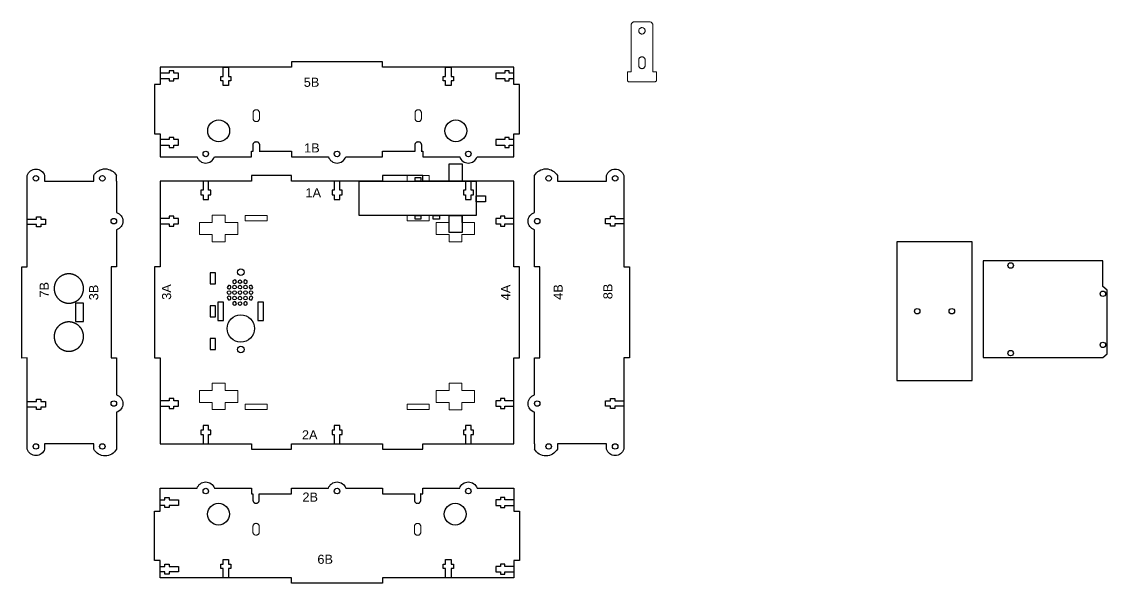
# Model space of a CAD drawing. Header units: millimetres. Extents: x -1479 to 8457, y 1606 to 10461.
# Drawn here: x 2709 to 3304, y 2769 to 3076 of the extents above; entities that cross this region are included whole.
import ezdxf

# ---------------------------------------------------------------- set-up
doc = ezdxf.new("R2010")
doc.units = ezdxf.units.MM
doc.layers.add('Layer 1', color=7, linetype='Continuous')
doc.layers.add('Make2D$visible$lines', color=7, linetype='Continuous', true_color=0x000000)
doc.styles.get("Standard").update_dxf_attribs({"font": 'Arial.ttf'})

msp = doc.modelspace()

# ---------------------------------------------------------------- linework, layer by layer
at = {"color": 242, "true_color": 0xcd2027}
for p, q in [((2761.158, 2989.136), (2761.158, 2992.136)), ((2990.298, 2989.136), (2990.298, 2992.136)), ((2761.158, 2845.136), (2761.158, 2842.136)), ((2990.298, 2845.136), (2990.298, 2842.136))]:
    msp.add_line(p, q, dxfattribs=at)
at = {"color": 240, "true_color": 0xed1f24}
for points in [[(2814.819, 3002.488), (2835.049, 3002.488), (2835.049, 3005.488), (2836.078, 3005.488), (2836.055, 3005.557), (2836.02, 3005.769), (2835.985, 3005.981), (2835.985, 3008.979), (2836.02, 3009.191), (2836.055, 3009.403), (2836.126, 3009.614), (2836.196, 3009.791), (2836.302, 3009.967), (2836.443, 3010.144), (2836.584, 3010.285), (2836.761, 3010.426), (2836.937, 3010.532), (2837.149, 3010.602), (2837.325, 3010.673), (2837.537, 3010.708), (2837.748, 3010.743), (2837.96, 3010.708), (2838.172, 3010.673), (2838.383, 3010.602), (2838.56, 3010.532), (2838.736, 3010.426), (2838.913, 3010.285), (2839.054, 3010.144), (2839.195, 3009.967), (2839.301, 3009.791), (2839.371, 3009.614), (2839.442, 3009.403), (2839.477, 3009.191), (2839.512, 3008.979), (2839.512, 3005.981), (2839.477, 3005.769), (2839.442, 3005.557), (2839.419, 3005.488), (2857.049, 3005.488), (2857.049, 3002.488), (2877.279, 3002.488, 0.7337994), (2886.819, 3002.488), (2907.049, 3002.488), (2907.049, 3005.488), (2924.878, 3005.488), (2924.855, 3005.557), (2924.82, 3005.769), (2924.785, 3005.981), (2924.785, 3008.979), (2924.82, 3009.191), (2924.855, 3009.403), (2924.926, 3009.614), (2924.996, 3009.791), (2925.102, 3009.967), (2925.243, 3010.144), (2925.384, 3010.285), (2925.561, 3010.426), (2925.737, 3010.532), (2925.949, 3010.602), (2926.125, 3010.673), (2926.337, 3010.708), (2926.548, 3010.743), (2926.76, 3010.708), (2926.972, 3010.673), (2927.183, 3010.602), (2927.36, 3010.532), (2927.536, 3010.426), (2927.713, 3010.285), (2927.854, 3010.144), (2927.995, 3009.967), (2928.101, 3009.791), (2928.171, 3009.614), (2928.242, 3009.403), (2928.277, 3009.191), (2928.312, 3008.979), (2928.312, 3005.981), (2928.277, 3005.769), (2928.242, 3005.557), (2928.219, 3005.488), (2929.049, 3005.488), (2929.049, 3002.488), (2949.279, 3002.488, 0.7337994), (2958.819, 3002.488), (2979.049, 3002.488), (2979.049, 3015.081), (2982.049, 3015.081), (2982.049, 3042.002), (2979.049, 3042.002), (2979.049, 3051.542), (2907.049, 3051.542), (2907.049, 3054.542), (2857.049, 3054.542), (2857.049, 3051.542), (2785.049, 3051.542), (2785.049, 3042.002), (2782.049, 3042.002), (2782.049, 3015.081), (2785.049, 3015.081), (2785.049, 3002.488), (2805.279, 3002.488, 0.7337994)], [(2886.819, 2820.677), (2907.049, 2820.677), (2907.049, 2817.677), (2924.534, 2817.677), (2924.511, 2817.608), (2924.475, 2817.396), (2924.44, 2817.185), (2924.44, 2814.186), (2924.475, 2813.974), (2924.511, 2813.763), (2924.581, 2813.551), (2924.652, 2813.375), (2924.758, 2813.198), (2924.899, 2813.022), (2925.04, 2812.881), (2925.216, 2812.74), (2925.393, 2812.634), (2925.569, 2812.563), (2925.781, 2812.493), (2925.992, 2812.457), (2926.204, 2812.422), (2926.416, 2812.457), (2926.627, 2812.493), (2926.804, 2812.563), (2927.015, 2812.634), (2927.192, 2812.74), (2927.368, 2812.881), (2927.509, 2813.022), (2927.65, 2813.198), (2927.756, 2813.375), (2927.827, 2813.551), (2927.897, 2813.763), (2927.933, 2813.974), (2927.968, 2814.186), (2927.968, 2817.185), (2927.933, 2817.396), (2927.897, 2817.608), (2927.874, 2817.677), (2929.049, 2817.677), (2929.049, 2820.677), (2949.279, 2820.677, -0.7337994), (2958.819, 2820.677), (2979.049, 2820.677), (2979.049, 2808.084), (2982.049, 2808.084), (2982.049, 2781.163), (2979.049, 2781.163), (2979.049, 2771.624), (2907.049, 2771.624), (2907.049, 2768.624), (2857.049, 2768.624), (2857.049, 2771.624), (2785.049, 2771.624), (2785.049, 2781.163), (2782.049, 2781.163), (2782.049, 2808.084), (2785.049, 2808.084), (2785.049, 2820.677), (2805.279, 2820.677, -0.7337994), (2814.819, 2820.677), (2835.049, 2820.677), (2835.049, 2817.677), (2835.978, 2817.677), (2835.973, 2817.664), (2835.938, 2817.453), (2835.903, 2817.241), (2835.903, 2814.242), (2835.938, 2814.031), (2835.973, 2813.819), (2836.044, 2813.607), (2836.114, 2813.431), (2836.22, 2813.255), (2836.361, 2813.078), (2836.502, 2812.937), (2836.679, 2812.796), (2836.855, 2812.69), (2837.032, 2812.62), (2837.243, 2812.549), (2837.455, 2812.514), (2837.667, 2812.478), (2837.878, 2812.514), (2838.09, 2812.549), (2838.266, 2812.62), (2838.478, 2812.69), (2838.654, 2812.796), (2838.831, 2812.937), (2838.972, 2813.078), (2839.113, 2813.255), (2839.219, 2813.431), (2839.289, 2813.607), (2839.36, 2813.819), (2839.395, 2814.031), (2839.431, 2814.242), (2839.431, 2817.241), (2839.395, 2817.453), (2839.36, 2817.664), (2839.356, 2817.677), (2857.049, 2817.677), (2857.049, 2820.677), (2877.279, 2820.677, -0.7337994)]]:
    msp.add_lwpolyline(points, format="xyb", close=True, dxfattribs=at)
for points in [[(2785.049, 3048.272), (2785.049, 3045.272), (2790.078, 3045.272), (2790.078, 3044.022), (2792.478, 3044.022), (2792.478, 3045.272), (2795.049, 3045.272), (2795.049, 3048.272), (2792.478, 3048.272), (2792.478, 3049.522), (2790.078, 3049.522), (2790.078, 3048.272)], [(2819.549, 3051.542), (2822.549, 3051.542), (2822.549, 3046.513), (2823.799, 3046.513), (2823.799, 3044.113), (2822.549, 3044.113), (2822.549, 3041.542), (2819.549, 3041.542), (2819.549, 3044.113), (2818.299, 3044.113), (2818.299, 3046.513), (2819.549, 3046.513)], [(2941.549, 3051.542), (2944.549, 3051.542), (2944.549, 3046.513), (2945.799, 3046.513), (2945.799, 3044.113), (2944.549, 3044.113), (2944.549, 3041.542), (2941.549, 3041.542), (2941.549, 3044.113), (2940.299, 3044.113), (2940.299, 3046.513), (2941.549, 3046.513)], [(2969.049, 3048.272), (2969.049, 3045.272), (2974.078, 3045.272), (2974.078, 3044.022), (2976.478, 3044.022), (2976.478, 3045.272), (2979.049, 3045.272), (2979.049, 3048.272), (2976.478, 3048.272), (2976.478, 3049.522), (2974.078, 3049.522), (2974.078, 3048.272)], [(2969.049, 3011.812), (2969.049, 3008.812), (2974.078, 3008.812), (2974.078, 3007.562), (2976.478, 3007.562), (2976.478, 3008.812), (2979.049, 3008.812), (2979.049, 3011.812), (2976.478, 3011.812), (2976.478, 3013.062), (2974.078, 3013.062), (2974.078, 3011.812)], [(2857.049, 2992.083), (2835.049, 2992.083), (2835.049, 2989.083), (2785.049, 2989.083), (2785.049, 2942.136), (2782.049, 2942.136), (2782.049, 2892.136), (2785.049, 2892.136), (2785.049, 2845.136), (2835.049, 2845.136), (2835.049, 2842.136), (2857.049, 2842.136), (2857.049, 2845.136), (2907.049, 2845.136), (2907.049, 2842.136), (2929.049, 2842.136), (2929.049, 2845.136), (2979.049, 2845.136), (2979.049, 2892.136), (2982.049, 2892.136), (2982.049, 2942.136), (2979.049, 2942.136), (2979.049, 2989.083), (2929.049, 2989.083), (2929.049, 2992.083), (2907.049, 2992.083), (2907.049, 2989.083), (2857.049, 2989.083)], [(2738.734, 2922.177), (2738.734, 2912.096), (2742.958, 2912.096), (2742.958, 2922.177)]]:
    msp.add_lwpolyline(points, close=True, dxfattribs=at)
for points in [[(2785.049, 3008.812), (2790.078, 3008.812), (2790.078, 3007.562), (2792.478, 3007.562), (2792.478, 3008.812), (2795.049, 3008.812), (2795.049, 3011.812), (2792.478, 3011.812), (2792.478, 3013.062), (2790.078, 3013.062), (2790.078, 3011.812), (2785.049, 3011.812)], [(2808.549, 2989.083), (2808.549, 2984.054), (2807.299, 2984.054), (2807.299, 2981.654), (2808.549, 2981.654), (2808.549, 2979.083), (2811.549, 2979.083), (2811.549, 2981.654), (2812.799, 2981.654), (2812.799, 2984.054), (2811.549, 2984.054), (2811.549, 2989.083)], [(2880.549, 2989.083), (2880.549, 2984.054), (2879.299, 2984.054), (2879.299, 2981.654), (2880.549, 2981.654), (2880.549, 2979.083), (2883.549, 2979.083), (2883.549, 2981.654), (2884.799, 2981.654), (2884.799, 2984.054), (2883.549, 2984.054), (2883.549, 2989.083)], [(2952.549, 2989.083), (2952.549, 2984.054), (2951.299, 2984.054), (2951.299, 2981.654), (2952.549, 2981.654), (2952.549, 2979.083), (2955.549, 2979.083), (2955.549, 2981.654), (2956.799, 2981.654), (2956.799, 2984.054), (2955.549, 2984.054), (2955.549, 2989.083)], [(2785.049, 2965.636), (2790.078, 2965.636), (2790.078, 2964.386), (2792.478, 2964.386), (2792.478, 2965.636), (2795.049, 2965.636), (2795.049, 2968.636), (2792.478, 2968.636), (2792.478, 2969.886), (2790.078, 2969.886), (2790.078, 2968.636), (2785.049, 2968.636)], [(2979.049, 2968.636), (2974.02, 2968.636), (2974.02, 2969.886), (2971.62, 2969.886), (2971.62, 2968.636), (2969.049, 2968.636), (2969.049, 2965.636), (2971.62, 2965.636), (2971.62, 2964.386), (2974.02, 2964.386), (2974.02, 2965.636), (2979.049, 2965.636)], [(3039.298, 2965.636), (3034.269, 2965.636), (3034.269, 2964.386), (3031.869, 2964.386), (3031.869, 2965.636), (3029.298, 2965.636), (3029.298, 2968.636), (3031.869, 2968.636), (3031.869, 2969.886), (3034.269, 2969.886), (3034.269, 2968.636), (3039.298, 2968.636)], [(2712.158, 2968.214), (2717.187, 2968.214), (2717.187, 2969.464), (2719.587, 2969.464), (2719.587, 2968.214), (2722.158, 2968.214), (2722.158, 2965.214), (2719.587, 2965.214), (2719.587, 2963.964), (2717.187, 2963.964), (2717.187, 2965.214), (2712.158, 2965.214)], [(2812.452, 2932.731), (2815.451, 2932.731), (2815.451, 2938.731), (2812.449, 2938.731), (2812.448, 2932.731)], [(2816.739, 2912.731), (2819.839, 2912.731), (2819.839, 2922.731), (2816.739, 2922.731), (2816.739, 2912.731)], [(2838.639, 2912.731), (2841.739, 2912.731), (2841.739, 2922.731), (2838.639, 2922.731), (2838.639, 2912.731)], [(2812.455, 2914.731), (2815.454, 2914.731), (2815.454, 2920.731), (2812.452, 2920.731), (2812.451, 2914.731)], [(2812.455, 2896.732), (2815.454, 2896.732), (2815.454, 2902.731), (2812.452, 2902.731), (2812.451, 2896.732)], [(2712.158, 2868.214), (2717.187, 2868.214), (2717.187, 2869.464), (2719.587, 2869.464), (2719.587, 2868.214), (2722.158, 2868.214), (2722.158, 2865.214), (2719.587, 2865.214), (2719.587, 2863.964), (2717.187, 2863.964), (2717.187, 2865.214), (2712.158, 2865.214)], [(2785.049, 2865.636), (2790.078, 2865.636), (2790.078, 2864.386), (2792.478, 2864.386), (2792.478, 2865.636), (2795.049, 2865.636), (2795.049, 2868.636), (2792.478, 2868.636), (2792.478, 2869.886), (2790.078, 2869.886), (2790.078, 2868.636), (2785.049, 2868.636)], [(2979.049, 2868.636), (2974.02, 2868.636), (2974.02, 2869.886), (2971.62, 2869.886), (2971.62, 2868.636), (2969.049, 2868.636), (2969.049, 2865.636), (2971.62, 2865.636), (2971.62, 2864.386), (2974.02, 2864.386), (2974.02, 2865.636), (2979.049, 2865.636)], [(3039.298, 2865.636), (3034.269, 2865.636), (3034.269, 2864.386), (3031.869, 2864.386), (3031.869, 2865.636), (3029.298, 2865.636), (3029.298, 2868.636), (3031.869, 2868.636), (3031.869, 2869.886), (3034.269, 2869.886), (3034.269, 2868.636), (3039.298, 2868.636)], [(2811.549, 2845.136), (2811.549, 2850.165), (2812.799, 2850.165), (2812.799, 2852.565), (2811.549, 2852.565), (2811.549, 2855.136), (2808.549, 2855.136), (2808.549, 2852.565), (2807.299, 2852.565), (2807.299, 2850.165), (2808.549, 2850.165), (2808.549, 2845.136)], [(2883.549, 2845.136), (2883.549, 2850.165), (2884.799, 2850.165), (2884.799, 2852.565), (2883.549, 2852.565), (2883.549, 2855.136), (2880.549, 2855.136), (2880.549, 2852.565), (2879.299, 2852.565), (2879.299, 2850.165), (2880.549, 2850.165), (2880.549, 2845.136)], [(2955.549, 2845.136), (2955.549, 2850.165), (2956.799, 2850.165), (2956.799, 2852.565), (2955.549, 2852.565), (2955.549, 2855.136), (2952.549, 2855.136), (2952.549, 2852.565), (2951.299, 2852.565), (2951.299, 2850.165), (2952.549, 2850.165), (2952.549, 2845.136)], [(2785.049, 2814.354), (2787.62, 2814.354), (2787.62, 2815.604), (2790.02, 2815.604), (2790.02, 2814.354), (2795.049, 2814.354), (2795.049, 2811.354), (2790.02, 2811.354), (2790.02, 2810.104), (2787.62, 2810.104), (2787.62, 2811.354), (2785.049, 2811.354)], [(2979.049, 2814.354), (2974.02, 2814.354), (2974.02, 2815.604), (2971.62, 2815.604), (2971.62, 2814.354), (2969.049, 2814.354), (2969.049, 2811.354), (2971.62, 2811.354), (2971.62, 2810.104), (2974.02, 2810.104), (2974.02, 2811.354), (2979.049, 2811.354)], [(2819.549, 2771.624), (2819.549, 2776.652), (2818.299, 2776.652), (2818.299, 2779.052), (2819.549, 2779.052), (2819.549, 2781.624), (2822.549, 2781.624), (2822.549, 2779.052), (2823.799, 2779.052), (2823.799, 2776.652), (2822.549, 2776.652), (2822.549, 2771.624)], [(2941.549, 2771.624), (2941.549, 2776.652), (2940.299, 2776.652), (2940.299, 2779.052), (2941.549, 2779.052), (2941.549, 2781.624), (2944.549, 2781.624), (2944.549, 2779.052), (2945.799, 2779.052), (2945.799, 2776.652), (2944.549, 2776.652), (2944.549, 2771.624)], [(2785.049, 2777.893), (2787.62, 2777.893), (2787.62, 2779.143), (2790.02, 2779.143), (2790.02, 2777.893), (2795.049, 2777.893), (2795.049, 2774.893), (2790.02, 2774.893), (2790.02, 2773.643), (2787.62, 2773.643), (2787.62, 2774.893), (2785.049, 2774.893)], [(2979.049, 2777.893), (2974.02, 2777.893), (2974.02, 2779.143), (2971.62, 2779.143), (2971.62, 2777.893), (2969.049, 2777.893), (2969.049, 2774.893), (2971.62, 2774.893), (2971.62, 2773.643), (2974.02, 2773.643), (2974.02, 2774.893), (2979.049, 2774.893)]]:
    msp.add_lwpolyline(points, dxfattribs=at)
for points in [[(2761.158, 2842.136, -0.5834312), (2748.618, 2842.136), (2748.618, 2845.136), (2721.697, 2845.136), (2721.697, 2842.136, -0.7337994), (2712.158, 2842.136), (2712.158, 2892.136), (2709.158, 2892.113), (2709.158, 2942.113), (2712.158, 2942.136), (2712.158, 2992.136, -0.7337994), (2721.697, 2992.136), (2721.697, 2989.136), (2748.618, 2989.136), (2748.618, 2992.136, -0.5834312), (2761.158, 2992.136)], [(2990.298, 2992.136, -0.5834312), (3002.838, 2992.136), (3002.838, 2989.136), (3029.759, 2989.136), (3029.759, 2992.136, -0.7337994), (3039.298, 2992.136), (3039.298, 2942.136), (3042.298, 2942.136), (3042.298, 2892.136), (3039.298, 2892.136), (3039.298, 2842.136, -0.7337994), (3029.759, 2842.136), (3029.759, 2845.136), (3002.838, 2845.136), (3002.838, 2842.136, -0.5834312), (2990.298, 2842.136)], [(2761.158, 2989.136), (2761.158, 2971.906, -0.7337994), (2761.158, 2962.367), (2761.158, 2942.136), (2758.158, 2942.136), (2758.158, 2892.136), (2761.158, 2892.136), (2761.158, 2871.906, -0.7337994), (2761.158, 2862.367), (2761.158, 2845.136)], [(2990.298, 2845.136), (2990.298, 2862.367, -0.7337994), (2990.298, 2871.906), (2990.298, 2892.136), (2993.298, 2892.136), (2993.298, 2942.136), (2990.298, 2942.136), (2990.298, 2962.367, -0.7337994), (2990.298, 2971.906), (2990.298, 2989.136)]]:
    msp.add_lwpolyline(points, format="xyb", dxfattribs=at)
for points in [[(2947.049, 2989.083), (2943.449, 2989.083), (2943.449, 2998.483), (2950.649, 2998.483), (2950.649, 2989.083), (2943.449, 2989.083)], [(2958.349, 2989.083), (2958.349, 2970.283), (2894.149, 2970.283), (2894.149, 2989.083), (2958.349, 2989.083)], [(2926.449, 2989.083), (2924.949, 2989.083), (2924.949, 2991.083), (2927.949, 2991.083), (2927.949, 2989.083), (2924.949, 2989.083)], [(2963.349, 2979.683), (2963.349, 2977.696), (2958.349, 2977.696), (2958.349, 2980.987), (2963.349, 2980.987), (2963.349, 2979.683)], [(2926.449, 2968.283), (2924.949, 2968.283), (2924.949, 2970.283), (2927.949, 2970.283), (2927.949, 2968.283), (2924.949, 2968.283)], [(2934.799, 2968.283), (2934.799, 2970.283), (2938.299, 2970.283), (2938.299, 2968.283), (2934.799, 2968.283)], [(2947.049, 2960.883), (2943.449, 2960.883), (2943.449, 2970.283), (2950.649, 2970.283), (2950.649, 2960.883), (2943.449, 2960.883)]]:
    msp.add_lwpolyline(points)
at = {"color": 5}
for points in [[(3189.003, 2955.767), (3189.003, 2879.767), (3230.203, 2879.767), (3230.203, 2955.767), (3189.003, 2955.767)], [(3236.322, 2945.322), (3236.322, 2892.322), (3301.922, 2892.322), (3304.322, 2894.322), (3304.322, 2929.322), (3301.922, 2931.322), (3301.922, 2945.322), (3236.322, 2945.322)]]:
    msp.add_lwpolyline(points, dxfattribs=at)
at = {"color": 240, "linetype": 'ByBlock', "true_color": 0xed1f24}
for points in [[(2826.086, 2934.935, 0.0430951), (2824.932, 2934.358, 2.7339008)], [(2832.769, 2934.358, 0.0430951), (2831.615, 2934.935, 2.7339008)], [(2822.456, 2931.882, 0.0430951), (2821.878, 2930.728, 2.7339008)], [(2835.822, 2930.728, 0.0430951), (2835.245, 2931.882, 2.7339008)], [(2821.878, 2925.199, 0.0430951), (2822.456, 2924.045, 2.7339008)], [(2824.932, 2921.569, 0.0430951), (2826.086, 2920.992, 2.7339008)], [(2831.615, 2920.992, 0.0430951), (2832.769, 2921.569, 2.7339008)], [(2835.245, 2924.045, 0.0430951), (2835.822, 2925.199, 2.7339008)]]:
    msp.add_lwpolyline(points, format="xyb", close=True, dxfattribs=at)
at = {"color": 242, "true_color": 0xcd2027}
for centre in [(2817.149, 3016.638), (2947.149, 3016.638), (2817.066, 2806.527), (2946.804, 2806.527)]:
    msp.add_circle(centre, 6, dxfattribs=at)
at = {"color": 240, "true_color": 0xed1f24}
for centre, radius in [((2810.049, 3003.988), 1.5), ((2882.049, 3003.988), 1.5), ((2954.049, 3003.988), 1.5), ((2716.927, 2990.636), 1.5), ((2753.388, 2990.636), 1.5), ((2998.068, 2990.636), 1.5), ((3034.528, 2990.636), 1.5), ((2759.658, 2967.136), 1.5), ((2991.798, 2967.136), 1.5), ((2829.239, 2939.178), 1.8), ((3251.322, 2942.822), 1.5), ((2828.85, 2933.963), 1), ((2822.85, 2927.963), 1), ((2825.85, 2930.963), 1), ((2825.85, 2927.963), 1), ((2828.85, 2930.963), 1), ((2828.85, 2927.963), 1), ((2831.85, 2930.963), 1), ((2831.85, 2927.963), 1), ((2834.85, 2927.963), 1), ((3301.922, 2927.322), 1.5), ((2825.85, 2924.963), 1), ((2828.85, 2924.963), 1), ((2828.85, 2921.963), 1), ((2831.85, 2924.963), 1), ((3200.103, 2917.767), 1.5), ((3219.103, 2917.767), 1.5), ((2829.239, 2896.746), 1.8), ((3301.922, 2899.322), 1.5), ((3251.322, 2894.822), 1.5), ((2759.658, 2867.136), 1.5), ((2991.798, 2867.136), 1.5), ((2716.927, 2843.636), 1.5), ((2753.388, 2843.636), 1.5), ((2998.068, 2843.636), 1.5), ((3034.528, 2843.636), 1.5), ((2810.049, 2819.177), 1.5), ((2882.049, 2819.177), 1.5), ((2954.049, 2819.177), 1.5)]:
    msp.add_circle(centre, radius, dxfattribs=at)
at = {"color": 240, "linetype": 'ByBlock', "true_color": 0xed1f24}
msp.add_circle((2829.239, 2908.282), 7.5, dxfattribs=at)
at = {"layer": 'Layer 1', "color": 240, "lineweight": 0, "true_color": 0xed1f24}
for points in [[(3044.752, 3076.431), (3044.54, 3076.361), (3044.329, 3076.29), (3044.152, 3076.185), (3043.94, 3076.043), (3043.799, 3075.902), (3043.623, 3075.726), (3043.517, 3075.55), (3043.411, 3075.338), (3043.305, 3075.126), (3043.235, 3074.915), (3043.2, 3074.703), (3043.2, 3048.985), (3041.189, 3048.985), (3041.189, 3044.47), (3041.224, 3044.293), (3041.259, 3044.117), (3041.33, 3043.976), (3041.436, 3043.835), (3041.542, 3043.694), (3041.683, 3043.623), (3041.859, 3043.517), (3042.035, 3043.482), (3056.358, 3043.482), (3056.535, 3043.517), (3056.711, 3043.623), (3056.852, 3043.694), (3056.958, 3043.835), (3057.064, 3043.976), (3057.134, 3044.117), (3057.17, 3044.293), (3057.205, 3044.47), (3057.205, 3048.985), (3055.194, 3048.985), (3055.194, 3074.703), (3055.159, 3074.915), (3055.088, 3075.126), (3055.018, 3075.338), (3054.877, 3075.55), (3054.771, 3075.726), (3054.63, 3075.902), (3054.453, 3076.043), (3054.277, 3076.185), (3054.065, 3076.29), (3053.642, 3076.431), (3053.43, 3076.467), (3044.964, 3076.467), (3044.752, 3076.431)], [(3048.985, 3073.221), (3049.409, 3073.221), (3049.62, 3073.186), (3049.832, 3073.115), (3050.361, 3072.798), (3050.502, 3072.621), (3050.643, 3072.48), (3050.749, 3072.304), (3050.82, 3072.092), (3050.89, 3071.881), (3050.925, 3071.669), (3050.961, 3071.457), (3050.925, 3071.281), (3050.89, 3071.069), (3050.82, 3070.858), (3050.749, 3070.646), (3050.643, 3070.47), (3050.502, 3070.328), (3050.361, 3070.152), (3050.185, 3070.046), (3050.008, 3069.94), (3049.832, 3069.835), (3049.62, 3069.764), (3049.409, 3069.729), (3048.985, 3069.729), (3048.774, 3069.764), (3048.597, 3069.835), (3048.385, 3069.94), (3048.209, 3070.046), (3048.033, 3070.152), (3047.892, 3070.328), (3047.75, 3070.47), (3047.645, 3070.646), (3047.574, 3070.858), (3047.504, 3071.069), (3047.468, 3071.281), (3047.433, 3071.457), (3047.468, 3071.669), (3047.504, 3071.881), (3047.574, 3072.092), (3047.645, 3072.304), (3047.75, 3072.48), (3047.892, 3072.621), (3048.033, 3072.798), (3048.385, 3073.01), (3048.597, 3073.115), (3048.774, 3073.186), (3048.985, 3073.221)], [(3049.409, 3057.205), (3049.62, 3057.17), (3049.832, 3057.099), (3050.008, 3057.029), (3050.185, 3056.923), (3050.361, 3056.782), (3050.502, 3056.641), (3050.643, 3056.464), (3050.749, 3056.288), (3050.82, 3056.111), (3050.89, 3055.9), (3050.925, 3055.688), (3050.961, 3055.476), (3050.961, 3052.478), (3050.925, 3052.266), (3050.89, 3052.055), (3050.82, 3051.843), (3050.749, 3051.666), (3050.643, 3051.49), (3050.502, 3051.314), (3050.361, 3051.173), (3050.185, 3051.031), (3050.008, 3050.926), (3049.832, 3050.855), (3049.62, 3050.785), (3049.409, 3050.749), (3049.197, 3050.714), (3048.985, 3050.749), (3048.774, 3050.785), (3048.597, 3050.855), (3048.385, 3050.926), (3048.209, 3051.031), (3048.033, 3051.173), (3047.892, 3051.314), (3047.75, 3051.49), (3047.645, 3051.666), (3047.574, 3051.843), (3047.504, 3052.055), (3047.468, 3052.266), (3047.433, 3052.478), (3047.433, 3055.476), (3047.468, 3055.688), (3047.504, 3055.9), (3047.574, 3056.111), (3047.645, 3056.288), (3047.75, 3056.464), (3047.892, 3056.641), (3048.033, 3056.782), (3048.209, 3056.923), (3048.385, 3057.029), (3048.597, 3057.099), (3048.774, 3057.17), (3048.985, 3057.205), (3049.197, 3057.24), (3049.409, 3057.205)], [(2837.96, 3028.206), (2838.172, 3028.17), (2838.384, 3028.1), (2838.56, 3028.029), (2838.736, 3027.924), (2838.913, 3027.782), (2839.054, 3027.641), (2839.195, 3027.465), (2839.301, 3027.289), (2839.371, 3027.112), (2839.442, 3026.9), (2839.477, 3026.689), (2839.513, 3026.477), (2839.513, 3023.479), (2839.477, 3023.267), (2839.442, 3023.055), (2839.371, 3022.844), (2839.301, 3022.667), (2839.195, 3022.491), (2839.054, 3022.314), (2838.913, 3022.173), (2838.736, 3022.032), (2838.56, 3021.926), (2838.384, 3021.856), (2838.172, 3021.785), (2837.96, 3021.75), (2837.749, 3021.715), (2837.537, 3021.75), (2837.325, 3021.785), (2837.149, 3021.856), (2836.937, 3021.926), (2836.761, 3022.032), (2836.585, 3022.173), (2836.443, 3022.314), (2836.302, 3022.491), (2836.196, 3022.667), (2836.126, 3022.844), (2836.055, 3023.055), (2836.02, 3023.267), (2835.985, 3023.479), (2835.985, 3026.477), (2836.02, 3026.689), (2836.055, 3026.9), (2836.126, 3027.112), (2836.196, 3027.289), (2836.302, 3027.465), (2836.443, 3027.641), (2836.585, 3027.782), (2836.761, 3027.924), (2836.937, 3028.029), (2837.149, 3028.1), (2837.325, 3028.17), (2837.537, 3028.206), (2837.749, 3028.241), (2837.96, 3028.206)], [(2926.76, 3028.206), (2926.972, 3028.17), (2927.184, 3028.1), (2927.36, 3028.029), (2927.536, 3027.924), (2927.713, 3027.782), (2927.854, 3027.641), (2927.995, 3027.465), (2928.101, 3027.289), (2928.171, 3027.112), (2928.242, 3026.9), (2928.277, 3026.689), (2928.313, 3026.477), (2928.313, 3023.479), (2928.277, 3023.267), (2928.242, 3023.055), (2928.171, 3022.844), (2928.101, 3022.667), (2927.995, 3022.491), (2927.854, 3022.314), (2927.713, 3022.173), (2927.536, 3022.032), (2927.36, 3021.926), (2927.184, 3021.856), (2926.972, 3021.785), (2926.76, 3021.75), (2926.549, 3021.715), (2926.337, 3021.75), (2926.125, 3021.785), (2925.949, 3021.856), (2925.737, 3021.926), (2925.561, 3022.032), (2925.385, 3022.173), (2925.243, 3022.314), (2925.102, 3022.491), (2924.996, 3022.667), (2924.926, 3022.844), (2924.855, 3023.055), (2924.82, 3023.267), (2924.785, 3023.479), (2924.785, 3026.477), (2924.82, 3026.689), (2924.855, 3026.9), (2924.926, 3027.112), (2924.996, 3027.289), (2925.102, 3027.465), (2925.243, 3027.641), (2925.385, 3027.782), (2925.561, 3027.924), (2925.737, 3028.029), (2925.949, 3028.1), (2926.125, 3028.17), (2926.337, 3028.206), (2926.549, 3028.241), (2926.76, 3028.206)], [(2806.639, 2966.367), (2813.624, 2966.367), (2813.624, 2970.389), (2820.645, 2970.389), (2820.645, 2966.367), (2827.63, 2966.367), (2827.63, 2959.876), (2820.645, 2959.876), (2820.645, 2955.889), (2813.624, 2955.889), (2813.624, 2959.876), (2806.639, 2959.876), (2806.639, 2966.367)], [(2831.616, 2970.283), (2843.646, 2970.283), (2843.646, 2967.284), (2831.616, 2967.284), (2831.616, 2970.283)], [(2932.482, 2967.284), (2920.452, 2967.284), (2920.452, 2970.283), (2932.482, 2970.283), (2932.482, 2967.284)], [(2957.459, 2959.876), (2950.474, 2959.876), (2950.474, 2955.854), (2943.453, 2955.854), (2943.453, 2959.876), (2936.468, 2959.876), (2936.468, 2966.367), (2943.453, 2966.367), (2943.453, 2970.353), (2950.474, 2970.353), (2950.474, 2966.367), (2957.459, 2966.367), (2957.459, 2959.876)], [(2806.639, 2874.287), (2813.624, 2874.287), (2813.624, 2878.309), (2820.645, 2878.309), (2820.645, 2874.287), (2827.63, 2874.287), (2827.63, 2867.796), (2820.645, 2867.796), (2820.645, 2863.809), (2813.624, 2863.809), (2813.624, 2867.796), (2806.639, 2867.796), (2806.639, 2874.287)], [(2957.459, 2867.796), (2950.474, 2867.796), (2950.474, 2863.774), (2943.453, 2863.774), (2943.453, 2867.796), (2936.468, 2867.796), (2936.468, 2874.287), (2943.453, 2874.287), (2943.453, 2878.273), (2950.474, 2878.273), (2950.474, 2874.287), (2957.459, 2874.287), (2957.459, 2867.796)], [(2831.616, 2866.879), (2843.646, 2866.879), (2843.646, 2863.88), (2831.616, 2863.88), (2831.616, 2866.879)], [(2932.482, 2863.88), (2920.452, 2863.88), (2920.452, 2866.879), (2932.482, 2866.879), (2932.482, 2863.88)], [(2837.455, 2795.016), (2837.243, 2795.051), (2837.031, 2795.122), (2836.855, 2795.192), (2836.679, 2795.298), (2836.502, 2795.439), (2836.361, 2795.58), (2836.22, 2795.757), (2836.114, 2795.933), (2836.044, 2796.11), (2835.973, 2796.321), (2835.938, 2796.533), (2835.902, 2796.745), (2835.902, 2799.743), (2835.938, 2799.955), (2835.973, 2800.167), (2836.044, 2800.378), (2836.114, 2800.555), (2836.22, 2800.731), (2836.361, 2800.907), (2836.502, 2801.048), (2836.679, 2801.19), (2836.855, 2801.295), (2837.031, 2801.366), (2837.243, 2801.437), (2837.455, 2801.472), (2837.666, 2801.507), (2837.878, 2801.472), (2838.09, 2801.437), (2838.266, 2801.366), (2838.478, 2801.295), (2838.654, 2801.19), (2838.831, 2801.048), (2838.972, 2800.907), (2839.113, 2800.731), (2839.219, 2800.555), (2839.289, 2800.378), (2839.36, 2800.167), (2839.395, 2799.955), (2839.43, 2799.743), (2839.43, 2796.745), (2839.395, 2796.533), (2839.36, 2796.321), (2839.289, 2796.11), (2839.219, 2795.933), (2839.113, 2795.757), (2838.972, 2795.58), (2838.831, 2795.439), (2838.654, 2795.298), (2838.478, 2795.192), (2838.266, 2795.122), (2838.09, 2795.051), (2837.878, 2795.016), (2837.666, 2794.981), (2837.455, 2795.016)], [(2925.992, 2794.96), (2925.781, 2794.995), (2925.569, 2795.065), (2925.392, 2795.136), (2925.216, 2795.242), (2925.04, 2795.383), (2924.899, 2795.524), (2924.757, 2795.7), (2924.652, 2795.877), (2924.581, 2796.053), (2924.511, 2796.265), (2924.475, 2796.477), (2924.44, 2796.688), (2924.44, 2799.687), (2924.475, 2799.899), (2924.511, 2800.11), (2924.581, 2800.322), (2924.652, 2800.498), (2924.757, 2800.675), (2924.899, 2800.851), (2925.04, 2800.992), (2925.216, 2801.133), (2925.392, 2801.239), (2925.569, 2801.31), (2925.781, 2801.38), (2925.992, 2801.415), (2926.204, 2801.451), (2926.415, 2801.415), (2926.627, 2801.38), (2926.804, 2801.31), (2927.015, 2801.239), (2927.192, 2801.133), (2927.368, 2800.992), (2927.509, 2800.851), (2927.65, 2800.675), (2927.756, 2800.498), (2927.827, 2800.322), (2927.897, 2800.11), (2927.932, 2799.899), (2927.968, 2799.687), (2927.968, 2796.688), (2927.932, 2796.477), (2927.897, 2796.265), (2927.827, 2796.053), (2927.756, 2795.877), (2927.65, 2795.7), (2927.509, 2795.524), (2927.368, 2795.383), (2927.192, 2795.242), (2927.015, 2795.136), (2926.804, 2795.065), (2926.627, 2794.995), (2926.415, 2794.96), (2926.204, 2794.924), (2925.992, 2794.96)]]:
    msp.add_lwpolyline(points, dxfattribs=at)
at = {"layer": 'Layer 1', "lineweight": 0}
msp.add_lwpolyline([(2932.482, 2992.081), (2932.482, 2989.083), (2920.452, 2989.083), (2920.452, 2992.081)], close=True, dxfattribs=at)
msp.add_lwpolyline([(2932.482, 2967.284), (2920.452, 2967.284), (2920.452, 2970.283), (2932.482, 2970.283), (2932.482, 2967.284)], dxfattribs=at)
at = {"layer": 'Make2D$visible$lines', "color": 240, "true_color": 0xed1f24}
for points in [[(2734.997, 2922.152), (2735.176, 2922.154), (2735.356, 2922.16), (2735.538, 2922.17), (2735.721, 2922.185), (2735.905, 2922.203), (2736.09, 2922.226), (2736.276, 2922.254), (2736.462, 2922.286), (2736.649, 2922.323), (2736.837, 2922.365), (2737.025, 2922.411), (2737.212, 2922.463), (2737.4, 2922.519), (2737.587, 2922.58), (2737.774, 2922.646), (2737.96, 2922.717), (2738.146, 2922.793), (2738.33, 2922.874), (2738.513, 2922.96), (2738.695, 2923.051), (2738.875, 2923.147), (2739.053, 2923.248), (2739.229, 2923.354), (2739.402, 2923.464), (2739.574, 2923.579), (2739.742, 2923.699), (2739.908, 2923.824), (2740.071, 2923.952), (2740.231, 2924.086), (2740.387, 2924.223), (2740.54, 2924.364), (2740.69, 2924.51), (2740.835, 2924.659), (2740.976, 2924.812), (2741.114, 2924.968), (2741.247, 2925.128), (2741.376, 2925.291), (2741.5, 2925.457), (2741.62, 2925.626), (2741.735, 2925.797), (2741.846, 2925.971), (2741.951, 2926.147), (2742.052, 2926.325), (2742.148, 2926.505), (2742.239, 2926.686), (2742.325, 2926.869), (2742.406, 2927.054), (2742.482, 2927.239), (2742.553, 2927.425), (2742.619, 2927.612), (2742.68, 2927.799), (2742.737, 2927.987), (2742.788, 2928.175), (2742.834, 2928.363), (2742.876, 2928.55), (2742.913, 2928.737), (2742.945, 2928.924), (2742.973, 2929.11), (2742.996, 2929.295), (2743.015, 2929.479), (2743.029, 2929.662), (2743.039, 2929.843), (2743.045, 2930.023), (2743.047, 2930.202), (2743.045, 2930.381), (2743.039, 2930.561), (2743.029, 2930.742), (2743.015, 2930.925), (2742.996, 2931.109), (2742.973, 2931.294), (2742.945, 2931.48), (2742.913, 2931.667), (2742.876, 2931.854), (2742.834, 2932.041), (2742.788, 2932.229), (2742.737, 2932.417), (2742.68, 2932.605), (2742.619, 2932.792), (2742.553, 2932.979), (2742.482, 2933.165), (2742.406, 2933.351), (2742.325, 2933.535), (2742.239, 2933.718), (2742.148, 2933.899), (2742.052, 2934.079), (2741.951, 2934.257), (2741.846, 2934.433), (2741.735, 2934.607), (2741.62, 2934.778), (2741.5, 2934.947), (2741.376, 2935.113), (2741.247, 2935.276), (2741.114, 2935.436), (2740.976, 2935.592), (2740.835, 2935.745), (2740.69, 2935.894), (2740.54, 2936.04), (2740.387, 2936.181), (2740.231, 2936.318), (2740.071, 2936.452), (2739.908, 2936.58), (2739.742, 2936.705), (2739.574, 2936.825), (2739.402, 2936.94), (2739.229, 2937.05), (2739.053, 2937.156), (2738.875, 2937.257), (2738.695, 2937.353), (2738.513, 2937.444), (2738.33, 2937.53), (2738.146, 2937.611), (2737.96, 2937.687), (2737.774, 2937.758), (2737.587, 2937.824), (2737.4, 2937.885), (2737.212, 2937.941), (2737.025, 2937.993), (2736.837, 2938.039), (2736.649, 2938.081), (2736.462, 2938.118), (2736.276, 2938.15), (2736.09, 2938.178), (2735.905, 2938.201), (2735.721, 2938.219), (2735.538, 2938.234), (2735.356, 2938.244), (2735.176, 2938.25), (2734.997, 2938.252), (2734.819, 2938.25), (2734.638, 2938.244), (2734.457, 2938.234), (2734.274, 2938.219), (2734.09, 2938.201), (2733.905, 2938.178), (2733.719, 2938.15), (2733.533, 2938.118), (2733.345, 2938.081), (2733.158, 2938.039), (2732.97, 2937.993), (2732.782, 2937.941), (2732.595, 2937.885), (2732.407, 2937.824), (2732.22, 2937.758), (2732.034, 2937.687), (2731.849, 2937.611), (2731.665, 2937.53), (2731.482, 2937.444), (2731.3, 2937.353), (2731.12, 2937.257), (2730.942, 2937.156), (2730.766, 2937.05), (2730.592, 2936.94), (2730.421, 2936.825), (2730.252, 2936.705), (2730.086, 2936.58), (2729.923, 2936.452), (2729.764, 2936.318), (2729.607, 2936.181), (2729.454, 2936.04), (2729.305, 2935.894), (2729.16, 2935.745), (2729.018, 2935.592), (2728.881, 2935.436), (2728.748, 2935.276), (2728.619, 2935.113), (2728.494, 2934.947), (2728.375, 2934.778), (2728.26, 2934.607), (2728.149, 2934.433), (2728.043, 2934.257), (2727.943, 2934.079), (2727.847, 2933.899), (2727.756, 2933.718), (2727.67, 2933.535), (2727.589, 2933.351), (2727.513, 2933.165), (2727.441, 2932.979), (2727.375, 2932.792), (2727.314, 2932.605), (2727.258, 2932.417), (2727.207, 2932.229), (2727.16, 2932.041), (2727.119, 2931.854), (2727.082, 2931.667), (2727.049, 2931.48), (2727.022, 2931.294), (2726.999, 2931.109), (2726.98, 2930.925), (2726.965, 2930.742), (2726.955, 2930.561), (2726.949, 2930.381), (2726.947, 2930.202), (2726.949, 2930.023), (2726.955, 2929.843), (2726.965, 2929.662), (2726.98, 2929.479), (2726.999, 2929.295), (2727.022, 2929.11), (2727.049, 2928.924), (2727.082, 2928.737), (2727.119, 2928.55), (2727.16, 2928.363), (2727.207, 2928.175), (2727.258, 2927.987), (2727.314, 2927.799), (2727.375, 2927.612), (2727.441, 2927.425), (2727.513, 2927.239), (2727.589, 2927.054), (2727.67, 2926.869), (2727.756, 2926.686), (2727.847, 2926.505), (2727.943, 2926.325), (2728.043, 2926.147), (2728.149, 2925.971), (2728.26, 2925.797), (2728.375, 2925.626), (2728.494, 2925.457), (2728.619, 2925.291), (2728.748, 2925.128), (2728.881, 2924.968), (2729.018, 2924.812), (2729.16, 2924.659), (2729.305, 2924.51), (2729.454, 2924.364), (2729.607, 2924.223), (2729.764, 2924.086), (2729.923, 2923.952), (2730.086, 2923.824), (2730.252, 2923.699), (2730.421, 2923.579), (2730.592, 2923.464), (2730.766, 2923.354), (2730.942, 2923.248), (2731.12, 2923.147), (2731.3, 2923.051), (2731.482, 2922.96), (2731.665, 2922.874), (2731.849, 2922.793), (2732.034, 2922.717), (2732.22, 2922.646), (2732.407, 2922.58), (2732.595, 2922.519), (2732.782, 2922.463), (2732.97, 2922.411), (2733.158, 2922.365), (2733.345, 2922.323), (2733.533, 2922.286), (2733.719, 2922.254), (2733.905, 2922.226), (2734.09, 2922.203), (2734.274, 2922.185), (2734.457, 2922.17), (2734.638, 2922.16), (2734.819, 2922.154)], [(2734.997, 2895.802), (2735.176, 2895.804), (2735.356, 2895.81), (2735.538, 2895.82), (2735.721, 2895.835), (2735.905, 2895.853), (2736.09, 2895.876), (2736.276, 2895.904), (2736.462, 2895.936), (2736.649, 2895.973), (2736.837, 2896.015), (2737.025, 2896.061), (2737.212, 2896.113), (2737.4, 2896.169), (2737.587, 2896.23), (2737.774, 2896.296), (2737.96, 2896.367), (2738.146, 2896.443), (2738.33, 2896.524), (2738.513, 2896.61), (2738.695, 2896.701), (2738.875, 2896.797), (2739.053, 2896.898), (2739.229, 2897.004), (2739.402, 2897.114), (2739.574, 2897.229), (2739.742, 2897.349), (2739.908, 2897.474), (2740.071, 2897.602), (2740.231, 2897.736), (2740.387, 2897.873), (2740.54, 2898.014), (2740.69, 2898.16), (2740.835, 2898.309), (2740.976, 2898.462), (2741.114, 2898.618), (2741.247, 2898.778), (2741.376, 2898.941), (2741.5, 2899.107), (2741.62, 2899.276), (2741.735, 2899.447), (2741.846, 2899.621), (2741.951, 2899.797), (2742.052, 2899.975), (2742.148, 2900.155), (2742.239, 2900.336), (2742.325, 2900.519), (2742.406, 2900.704), (2742.482, 2900.889), (2742.553, 2901.075), (2742.619, 2901.262), (2742.68, 2901.449), (2742.737, 2901.637), (2742.788, 2901.825), (2742.834, 2902.013), (2742.876, 2902.2), (2742.913, 2902.387), (2742.945, 2902.574), (2742.973, 2902.76), (2742.996, 2902.945), (2743.015, 2903.129), (2743.029, 2903.312), (2743.039, 2903.493), (2743.045, 2903.673), (2743.047, 2903.852), (2743.045, 2904.031), (2743.039, 2904.211), (2743.029, 2904.392), (2743.015, 2904.575), (2742.996, 2904.759), (2742.973, 2904.944), (2742.945, 2905.13), (2742.913, 2905.317), (2742.876, 2905.504), (2742.834, 2905.691), (2742.788, 2905.879), (2742.737, 2906.067), (2742.68, 2906.255), (2742.619, 2906.442), (2742.553, 2906.629), (2742.482, 2906.815), (2742.406, 2907.001), (2742.325, 2907.185), (2742.239, 2907.368), (2742.148, 2907.549), (2742.052, 2907.729), (2741.951, 2907.907), (2741.846, 2908.083), (2741.735, 2908.257), (2741.62, 2908.428), (2741.5, 2908.597), (2741.376, 2908.763), (2741.247, 2908.926), (2741.114, 2909.086), (2740.976, 2909.242), (2740.835, 2909.395), (2740.69, 2909.544), (2740.54, 2909.69), (2740.387, 2909.831), (2740.231, 2909.968), (2740.071, 2910.102), (2739.908, 2910.23), (2739.742, 2910.355), (2739.574, 2910.475), (2739.402, 2910.59), (2739.229, 2910.7), (2739.053, 2910.806), (2738.875, 2910.907), (2738.695, 2911.003), (2738.513, 2911.094), (2738.33, 2911.18), (2738.146, 2911.261), (2737.96, 2911.337), (2737.774, 2911.408), (2737.587, 2911.474), (2737.4, 2911.535), (2737.212, 2911.591), (2737.025, 2911.643), (2736.837, 2911.689), (2736.649, 2911.731), (2736.462, 2911.768), (2736.276, 2911.8), (2736.09, 2911.828), (2735.905, 2911.851), (2735.721, 2911.869), (2735.538, 2911.884), (2735.356, 2911.894), (2735.176, 2911.9), (2734.997, 2911.902), (2734.819, 2911.9), (2734.638, 2911.894), (2734.457, 2911.884), (2734.274, 2911.869), (2734.09, 2911.851), (2733.905, 2911.828), (2733.719, 2911.8), (2733.533, 2911.768), (2733.345, 2911.731), (2733.158, 2911.689), (2732.97, 2911.643), (2732.782, 2911.591), (2732.595, 2911.535), (2732.407, 2911.474), (2732.22, 2911.408), (2732.034, 2911.337), (2731.849, 2911.261), (2731.665, 2911.18), (2731.482, 2911.094), (2731.3, 2911.003), (2731.12, 2910.907), (2730.942, 2910.806), (2730.766, 2910.7), (2730.592, 2910.59), (2730.421, 2910.475), (2730.252, 2910.355), (2730.086, 2910.23), (2729.923, 2910.102), (2729.764, 2909.968), (2729.607, 2909.831), (2729.454, 2909.69), (2729.305, 2909.544), (2729.16, 2909.395), (2729.018, 2909.242), (2728.881, 2909.086), (2728.748, 2908.926), (2728.619, 2908.763), (2728.494, 2908.597), (2728.375, 2908.428), (2728.26, 2908.257), (2728.149, 2908.083), (2728.043, 2907.907), (2727.943, 2907.729), (2727.847, 2907.549), (2727.756, 2907.368), (2727.67, 2907.185), (2727.589, 2907.001), (2727.513, 2906.815), (2727.441, 2906.629), (2727.375, 2906.442), (2727.314, 2906.255), (2727.258, 2906.067), (2727.207, 2905.879), (2727.16, 2905.691), (2727.119, 2905.504), (2727.082, 2905.317), (2727.049, 2905.13), (2727.022, 2904.944), (2726.999, 2904.759), (2726.98, 2904.575), (2726.965, 2904.392), (2726.955, 2904.211), (2726.949, 2904.031), (2726.947, 2903.852), (2726.949, 2903.673), (2726.955, 2903.493), (2726.965, 2903.312), (2726.98, 2903.129), (2726.999, 2902.945), (2727.022, 2902.76), (2727.049, 2902.574), (2727.082, 2902.387), (2727.119, 2902.2), (2727.16, 2902.013), (2727.207, 2901.825), (2727.258, 2901.637), (2727.314, 2901.449), (2727.375, 2901.262), (2727.441, 2901.075), (2727.513, 2900.889), (2727.589, 2900.704), (2727.67, 2900.519), (2727.756, 2900.336), (2727.847, 2900.155), (2727.943, 2899.975), (2728.043, 2899.797), (2728.149, 2899.621), (2728.26, 2899.447), (2728.375, 2899.276), (2728.494, 2899.107), (2728.619, 2898.941), (2728.748, 2898.778), (2728.881, 2898.618), (2729.018, 2898.462), (2729.16, 2898.309), (2729.305, 2898.16), (2729.454, 2898.014), (2729.607, 2897.873), (2729.764, 2897.736), (2729.923, 2897.602), (2730.086, 2897.474), (2730.252, 2897.349), (2730.421, 2897.229), (2730.592, 2897.114), (2730.766, 2897.004), (2730.942, 2896.898), (2731.12, 2896.797), (2731.3, 2896.701), (2731.482, 2896.61), (2731.665, 2896.524), (2731.849, 2896.443), (2732.034, 2896.367), (2732.22, 2896.296), (2732.407, 2896.23), (2732.595, 2896.169), (2732.782, 2896.113), (2732.97, 2896.061), (2733.158, 2896.015), (2733.345, 2895.973), (2733.533, 2895.936), (2733.719, 2895.904), (2733.905, 2895.876), (2734.09, 2895.853), (2734.274, 2895.835), (2734.457, 2895.82), (2734.638, 2895.81), (2734.819, 2895.804)]]:
    msp.add_lwpolyline(points, close=True, dxfattribs=at)

# ---------------------------------------------------------------- texts
at = {"color": 5, "char_height": 5, "attachment_point": 1}
for s, insert in [('5B', (2863.782, 3045.774)), ('1B', (2863.985, 3009.777)), ('1A', (2864.738, 2985.188)), ('2A', (2862.788, 2852.478)), ('2B', (2863.042, 2818.378)), ('6B', (2871.266, 2784.289))]:
    msp.add_mtext_dynamic_manual_height_columns(s, width=24.59582, gutter_width=12.5, heights=[0], dxfattribs=dict(at, insert=insert))
at = {"color": 5, "char_height": 5, "attachment_point": 1, "rotation": 90}
for s, insert in [('7B', (2719.005, 2925.261)), ('3B', (2746.106, 2923.766)), ('3A', (2786.077, 2924.02)), ('4A', (2972.002, 2923.766)), ('4B', (3000.719, 2924.02)), ('8B', (3028.018, 2924.333))]:
    msp.add_mtext_dynamic_manual_height_columns(s, width=24.59582, gutter_width=12.5, heights=[0], dxfattribs=dict(at, insert=insert))

doc.saveas('drawing.dxf')
